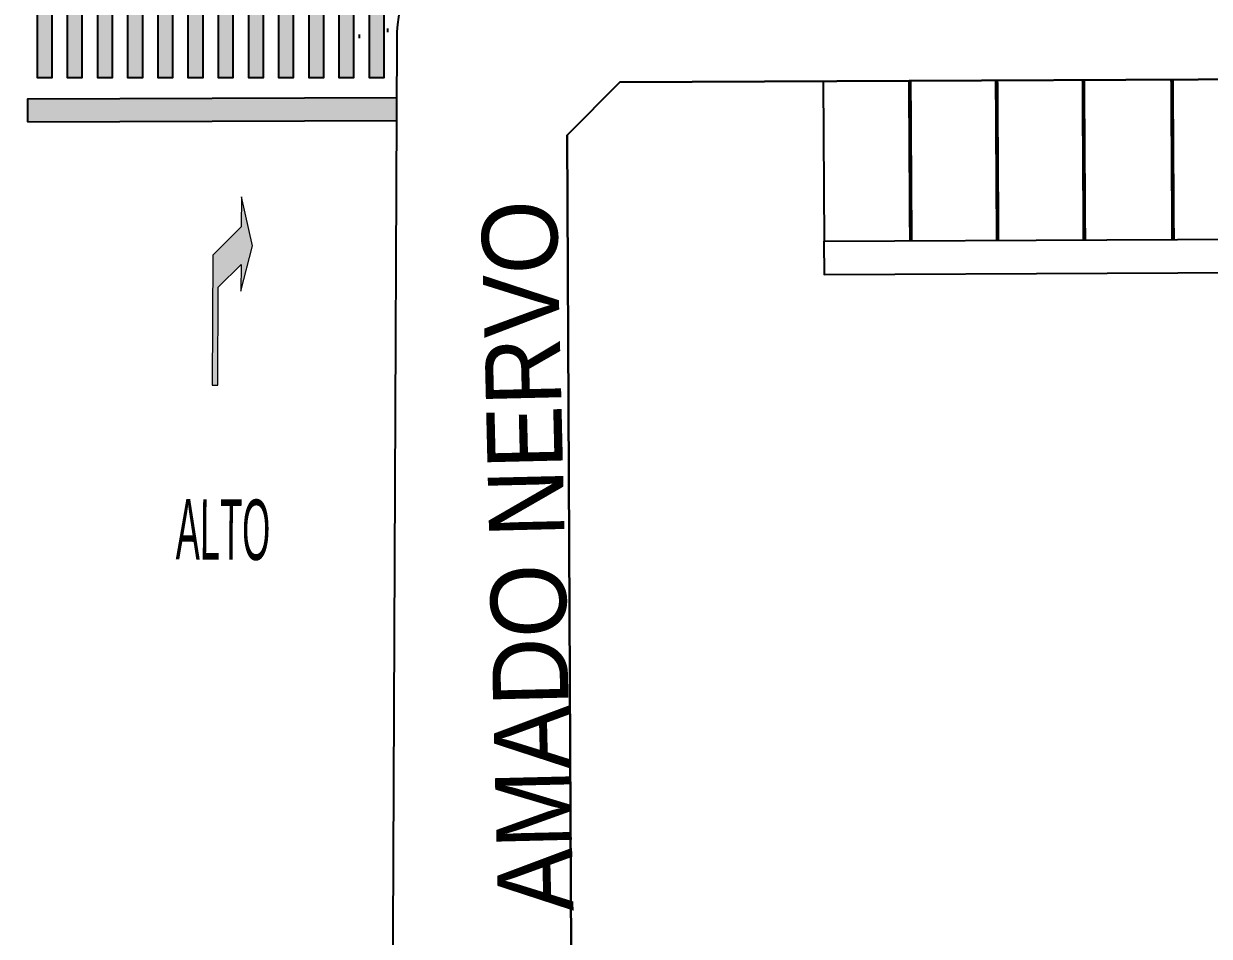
# Model space of a CAD drawing. Header units: metres. Extents: x 668617 to 675126, y 2286318 to 2293677.
# Drawn here: x 669278.74 to 669310.16, y 2287175.25 to 2287199.44 of the extents above; entities that cross this region are included whole.
import ezdxf
from ezdxf.enums import TextEntityAlignment as Align

# ---------------------------------------------------------------- set-up
doc = ezdxf.new("R2010")
doc.units = ezdxf.units.M
doc.header["$MEASUREMENT"] = 0
doc.linetypes.add('ACAD_ISO07W100', pattern=[3, 0, -3])
for name, color, linetype in [('DMTG-PB-BANQUETAS', 251, 'Continuous'), ('DMTG-PB-LOTIFICACION', 253, 'Continuous'), ('DMTG-PB-MANZANAS', 251, 'Continuous'), ('DMTG-SH-FLECHA FRENTE DERECHA', 252, 'Continuous'), ('DMTG-SH-LEYENDA ALTO', 252, 'Continuous'), ('DMTG-SH-LINEA ALTO', 252, 'Continuous'), ('DMTG-SH-LINEA BLANCA', 252, 'Continuous'), ('DMTG-SH-PASO PEATONAL', 253, 'Continuous'), ('DMTG-X-NOM CALLES', 250, 'Continuous')]:
    doc.layers.add(name, color=color, linetype=linetype)
doc.layers.add('SH_FLECHA_DERECHA', color=7, linetype='Continuous', lineweight=0)
doc.layers.add('SH_LEYENDA_ALTO', color=7, linetype='Continuous', lineweight=0)
doc.styles.add('Arial', font='arial.ttf')
doc.styles.add('CALLE', font='arial.ttf', dxfattribs={"height": 9})

# ---------------------------------------------------------------- blocks, each defined once
blk = doc.blocks.new('FD')
at = {"layer": 'SH_FLECHA_DERECHA', "true_color": 0x636466}
blk.add_hatch(color=251, dxfattribs=at).paths.add_polyline_path([(-1.55, 0.425), (-5, 0.425), (-5, 0.275), (-2.4, 0.275), (-1.8, -0.325), (-2.5, -0.325), (-1.3, -0.625), (0, -0.325), (-0.8, -0.325)])
at = {"layer": 'SH_FLECHA_DERECHA', "color": 251, "true_color": 0x636466}
blk.add_lwpolyline([(-1.55, 0.425), (-5, 0.425), (-5, 0.275), (-2.4, 0.275), (-1.8, -0.325), (-2.5, -0.325), (-1.3, -0.625), (0, -0.325), (-0.8, -0.325), (-1.55, 0.425)], close=True, dxfattribs=at)
blk = doc.blocks.new('*U83')
at = {"ltscale": 0.05, "transparency": 33554687}
h = blk.add_hatch(color=252, dxfattribs=at)
h.dxf.hatch_style = 1
h.paths.add_polyline_path([(0.152, 9.959), (-0.44, 9.861), (1.183, 0.203), (1.775, 0.301)])
blk.add_lwpolyline([(-0.44, 9.861), (1.183, 0.203), (1.775, 0.301), (0.152, 9.959)], close=True, dxfattribs=at)
blk = doc.blocks.new('ALTO')
at = {"layer": 'SH_LEYENDA_ALTO', "color": 251, "true_color": 0x636466, "style": 'Arial', "width": 0.428234}
blk.add_text('ALTO', height=1.6, dxfattribs=at).set_placement((-1.25, 0), (1.25, 0), align=Align.FIT)
blk = doc.blocks.new('*U310')
at = {"transparency": 33554687}
h = blk.add_hatch(color=252, dxfattribs=at)
h.dxf.hatch_style = 1
h.paths.add_polyline_path([(0.44, 8.889), (0.46, 9.289), (-3.536, 9.486), (-3.555, 9.087)])
h = blk.add_hatch(color=252, dxfattribs=at)
h.dxf.hatch_style = 1
h.paths.add_polyline_path([(0.4, 8.09), (0.42, 8.49), (-3.575, 8.687), (-3.595, 8.288)])
h = blk.add_hatch(color=252, dxfattribs=at)
h.dxf.hatch_style = 1
h.paths.add_polyline_path([(0.361, 7.291), (0.38, 7.691), (-3.615, 7.888), (-3.634, 7.489)])
h = blk.add_hatch(color=252, dxfattribs=at)
h.dxf.hatch_style = 1
h.paths.add_polyline_path([(0.321, 6.492), (0.341, 6.892), (-3.654, 7.089), (-3.674, 6.69)])
h = blk.add_hatch(color=252, dxfattribs=at)
h.dxf.hatch_style = 1
h.paths.add_polyline_path([(0.282, 5.693), (0.301, 6.093), (-3.694, 6.29), (-3.713, 5.891)])
h = blk.add_hatch(color=252, dxfattribs=at)
h.dxf.hatch_style = 1
h.paths.add_polyline_path([(0.242, 4.894), (0.262, 5.294), (-3.733, 5.491), (-3.753, 5.092)])
h = blk.add_hatch(color=252, dxfattribs=at)
h.dxf.hatch_style = 1
h.paths.add_polyline_path([(0.203, 4.095), (0.222, 4.495), (-3.773, 4.692), (-3.793, 4.293)])
h = blk.add_hatch(color=252, dxfattribs=at)
h.dxf.hatch_style = 1
h.paths.add_polyline_path([(0.163, 3.296), (0.183, 3.695), (-3.812, 3.893), (-3.832, 3.494)])
h = blk.add_hatch(color=252, dxfattribs=at)
h.dxf.hatch_style = 1
h.paths.add_polyline_path([(0.124, 2.497), (0.143, 2.896), (-3.852, 3.094), (-3.872, 2.695)])
h = blk.add_hatch(color=252, dxfattribs=at)
h.dxf.hatch_style = 1
h.paths.add_polyline_path([(0.084, 1.698), (0.104, 2.097), (-3.891, 2.295), (-3.911, 1.896)])
h = blk.add_hatch(color=252, dxfattribs=at)
h.dxf.hatch_style = 1
h.paths.add_polyline_path([(0.044, 0.899), (0.064, 1.298), (-3.931, 1.496), (-3.951, 1.097)])
h = blk.add_hatch(color=252, dxfattribs=at)
h.dxf.hatch_style = 1
h.paths.add_polyline_path([(0.005, 0.1), (0.025, 0.499), (-3.97, 0.697), (-3.99, 0.298)])
for points in [[(0.44, 8.889), (0.46, 9.289), (-3.536, 9.486), (-3.555, 9.087)], [(0.4, 8.09), (0.42, 8.49), (-3.575, 8.687), (-3.595, 8.288)], [(0.361, 7.291), (0.38, 7.691), (-3.615, 7.888), (-3.634, 7.489)], [(0.321, 6.492), (0.341, 6.892), (-3.654, 7.089), (-3.674, 6.69)], [(0.282, 5.693), (0.301, 6.093), (-3.694, 6.29), (-3.713, 5.891)], [(0.242, 4.894), (0.262, 5.294), (-3.733, 5.491), (-3.753, 5.092)], [(0.203, 4.095), (0.222, 4.495), (-3.773, 4.692), (-3.793, 4.293)], [(0.163, 3.296), (0.183, 3.695), (-3.812, 3.893), (-3.832, 3.494)], [(0.124, 2.497), (0.143, 2.896), (-3.852, 3.094), (-3.872, 2.695)], [(0.084, 1.698), (0.104, 2.097), (-3.891, 2.295), (-3.911, 1.896)], [(0.044, 0.899), (0.064, 1.298), (-3.931, 1.496), (-3.951, 1.097)], [(0.005, 0.1), (0.025, 0.499), (-3.97, 0.697), (-3.99, 0.298)]]:
    blk.add_lwpolyline(points, close=True)
at = {"layer": 'Defpoints', "color": 255, "linetype": 'ACAD_ISO07W100'}
for p, q in [((-2.916, 0.901), (0.18, 0.748)), ((-2.797, 0.138), (0.3, -0.015))]:
    blk.add_line(p, q, dxfattribs=at)

msp = doc.modelspace()

# ---------------------------------------------------------------- linework, layer by layer
at = {"layer": 'DMTG-PB-BANQUETAS', "flags": 128}
msp.add_lwpolyline([(669391.45626, 2287098.08425), (669391.32227, 2287097.40922), (669391.10843, 2287096.75478), (669390.81782, 2287096.13091), (669390.45549, 2287095.54556), (669390.02551, 2287095.00772), (669389.53493, 2287094.52533), (669388.98981, 2287094.10434), (669388.39819, 2287093.7517), (669387.76911, 2287093.47234), (669387.1116, 2287093.27018), (669386.43368, 2287093.14718), (669385.74636, 2287093.10626), (669385.05964, 2287093.14733), (669292.18179, 2287093.08572, -0.4157146), (669288.17918, 2287097.10355), (669288.18479, 2287098.36255), (669288.63365, 2287199.03021, -0.41541558), (669292.60399, 2287202.98605), (669362.20517, 2287203.00923), (669389.52832, 2287201.22939, -0.42045179), (669393.52877, 2287197.14572), (669391.45626, 2287098.08425)], format="xyb", dxfattribs=at)
at = {"layer": 'DMTG-PB-LOTIFICACION', "flags": 128}
for points in [[(669293.13933, 2287196.48618), (669294.53334, 2287197.89217)], [(669294.53334, 2287197.89217), (669317.53323, 2287197.99991)], [(669299.92368, 2287197.91742), (669299.94963, 2287193.6675)], [(669293.27515, 2287169.42554), (669293.13933, 2287196.48618)]]:
    msp.add_lwpolyline(points, dxfattribs=at)
msp.add_lwpolyline([(669314.94845, 2287193.73775), (669299.9486, 2287193.66749), (669299.9537, 2287192.79751), (669314.95355, 2287192.86777)], close=True, dxfattribs=at)
at = {"layer": 'DMTG-PB-MANZANAS', "flags": 128}
msp.add_lwpolyline([(669387.78279, 2287198.35843), (669362.86298, 2287198.22253), (669354.743, 2287198.18803), (669332.90315, 2287198.07522), (669317.53323, 2287197.99991), (669294.53334, 2287197.89217), (669293.13933, 2287196.48618), (669293.27515, 2287169.42554), (669293.37165, 2287149.21503), (669293.39145, 2287146.92501), (669293.42787, 2287138.41478), (669293.6413, 2287097.89385), (669311.44125, 2287097.95281), (669325.65134, 2287097.99987), (669334.17131, 2287098.03608), (669351.17131, 2287098.09832), (669386.3913, 2287098.22798), (669386.96509, 2287139.40228), (669387.23352, 2287158.46429)], close=True, dxfattribs=at)
at = {"layer": 'DMTG-SH-LINEA BLANCA', "const_width": 0.1}
for points in [[(669302.22364, 2287197.93146), (669302.24958, 2287193.68154)], [(669304.52359, 2287197.9455), (669304.54954, 2287193.69558)], [(669306.82355, 2287197.95954), (669306.8495, 2287193.70962)], [(669309.17351, 2287197.97389), (669309.19945, 2287193.72396)]]:
    msp.add_lwpolyline(points, dxfattribs=at)

# ---------------------------------------------------------------- block references
at = {"layer": 'DMTG-SH-FLECHA FRENTE DERECHA', "rotation": 89.67090496260452}
msp.add_blockref('FD', (669284.18428, 2287194.85649), dxfattribs=at)
at = {"layer": 'DMTG-SH-LEYENDA ALTO', "rotation": 359.5770898771991}
msp.add_blockref('ALTO', (669284.01572, 2287185.23422), dxfattribs=at)
at = {"layer": 'DMTG-SH-LINEA ALTO', "rotation": 80.67683470713415}
msp.add_blockref('*U83', (669288.63663, 2287195.67636), dxfattribs=at)
at = {"layer": 'DMTG-SH-PASO PEATONAL', "color": 252, "true_color": 0x939598, "rotation": 92.79815835116301}
msp.add_blockref('*U310', (669288.3936, 2287202.01233), dxfattribs=at)

# ---------------------------------------------------------------- texts
at = {"layer": 'DMTG-X-NOM CALLES', "style": 'CALLE', "width": 0.9}
msp.add_text('AMADO NERVO', height=2, rotation=91.370139, dxfattribs=at).set_placement((669291.8612, 2287194.75804), align=Align.MIDDLE_RIGHT)

doc.saveas('drawing.dxf')
